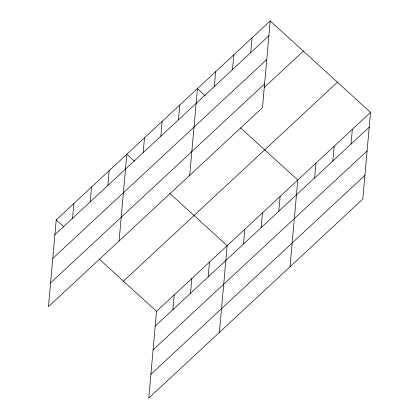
<?xml version="1.0" encoding="UTF-8"?>
<svg xmlns="http://www.w3.org/2000/svg" width="419" height="419" viewBox="0 0 419 419"><rect width="100%" height="100%" fill="white"/><g stroke="black" fill="none" stroke-linecap="round" stroke-linejoin="round"><path stroke-width="0.63" d="M270.213 20.95L56.209 219.891L48.468 306.614L262.472 107.673L270.213 20.95L370.532 112.386L362.791 199.109L148.787 398.05L156.528 311.327L370.532 112.386M72.545 218.289L73.864 203.477M90.2 201.874L91.52 187.068M107.856 185.465L109.176 170.653M119.09 240.962L126.831 154.239L134.399 161.137M143.162 152.636L144.487 137.83M160.817 136.227L162.143 121.416M178.473 119.813L179.798 105.001M172.858 309.725L174.184 294.913M189.713 175.315L197.454 88.592L205.017 95.485M190.514 293.31L191.839 278.504M214.319 86.492L215.644 71.68M208.17 276.901L209.495 262.09M232.508 69.58L233.833 54.769M219.409 332.398L227.15 245.675L169.884 193.484M250.703 52.668L252.023 37.862M243.481 244.073L244.801 229.266M261.137 227.664L262.456 212.852M278.792 211.249L280.112 196.438M290.027 266.751L297.768 180.029L240.506 127.832M314.638 177.928L315.957 163.117M332.827 161.016L334.147 146.205M351.017 144.105L352.337 129.298M54.889 234.703L268.893 35.762M52.768 258.434L266.772 59.493M50.589 282.883L264.593 83.941M264.064 87.613L303.319 51.123M123.422 281.154L337.426 82.213M155.203 326.139L369.207 127.198M153.087 349.87L367.091 150.929M150.903 374.319L364.907 175.378M56.209 219.891L63.777 226.789M99.261 259.131L156.528 311.327"/></g></svg>
